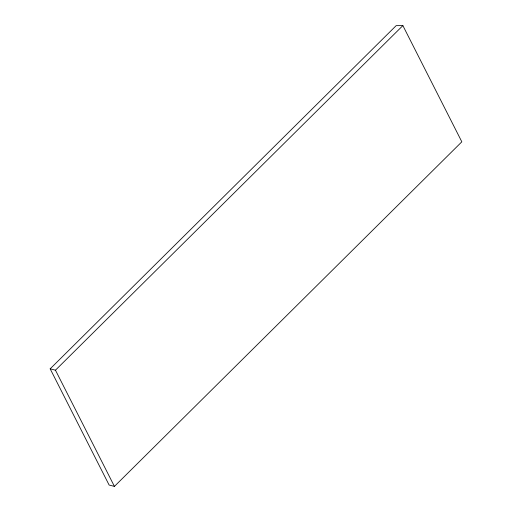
<?xml version="1.0" encoding="UTF-8"?>
<svg xmlns="http://www.w3.org/2000/svg" width="512" height="512" viewBox="0 0 512 512"><rect width="100%" height="100%" fill="white"/><g stroke="black" fill="none" stroke-linecap="round" stroke-linejoin="round"><path stroke-width="0.77" d="M50.17 368.832L396.166 25.645L402.874 25.6L461.83 141.811L114.426 486.4L109.126 485.043L50.17 368.832L55.469 370.189L114.426 486.4M55.469 370.189L402.874 25.6"/></g></svg>
